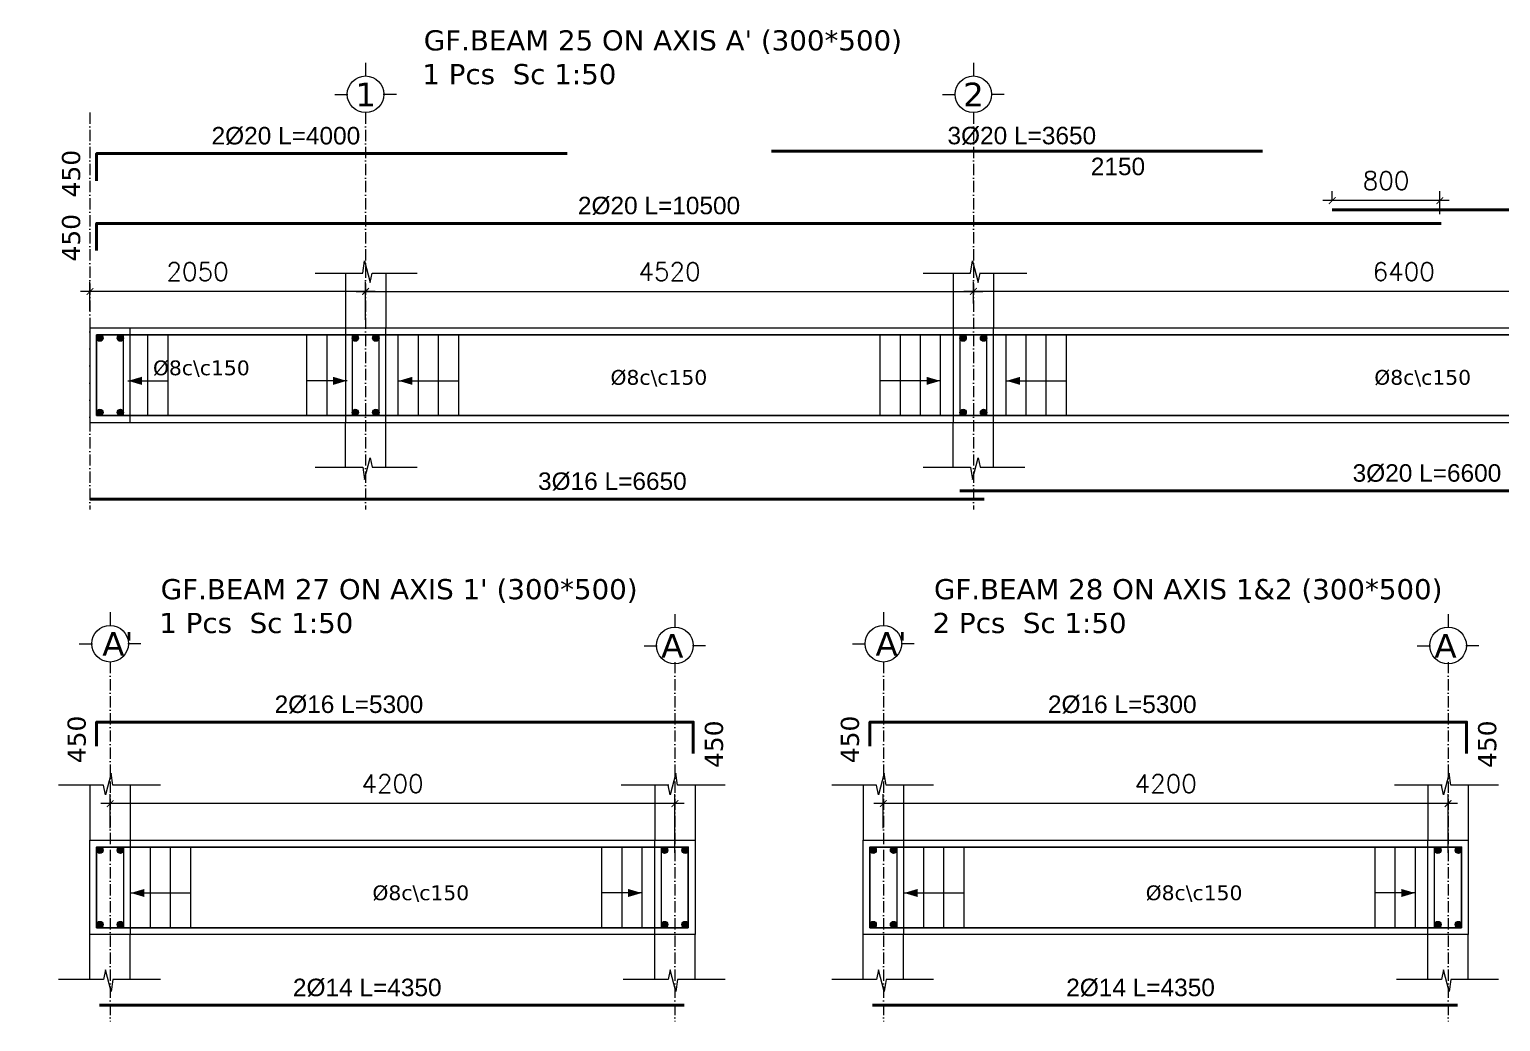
# Model space of a CAD drawing. Header units: inches. Extents: x -26151 to 62940, y -10194 to 246332.
# Drawn here: x 837 to 1931, y 102072 to 102810 of the extents above; entities that cross this region are included whole.
import ezdxf

# ---------------------------------------------------------------- set-up
doc = ezdxf.new("R2010")
doc.units = ezdxf.units.IN
doc.header["$LTSCALE"] = 0.7
doc.header["$MEASUREMENT"] = 0
doc.linetypes.add('ACAD_ISO10W100', pattern=[18, 12, -3, 0, -3])
doc.layers.get('0').update_dxf_attribs({"lineweight": 13})
doc.layers.get('Defpoints').update_dxf_attribs({"lineweight": 5})
for name, color, linetype, lineweight in [('axis', 254, 'ACAD_ISO10W100', 9), ('BEAM FRAME', 5, 'Continuous', 18), ('COLUMN', 4, 'Continuous', 20), ('elevline', 30, 'Continuous', 20), ('FRAME 070', 5, 'Continuous', 60), ('hatch', 9, 'Continuous', 9), ('renforcment', 141, 'Continuous', 40), ('tex', 3, 'Continuous', 25), ('TEXT', 3, 'Continuous', 25), ('top rein. extension', 50, 'Continuous', 20), ('top renforcment', 7, 'Continuous', 40)]:
    doc.layers.add(name, color=color, linetype=linetype, lineweight=lineweight)
doc.styles.add('100', font='romans.shx', dxfattribs={"height": 13.5})
doc.styles.add('romanc', font='verdana.ttf', dxfattribs={"height": 250})
doc.styles.get("Standard").update_dxf_attribs({"font": 'arial.ttf', "height": 13})
doc.dimstyles.new('100', dxfattribs={"dimtxt": 13.5, "dimasz": 5, "dimexe": 7, "dimexo": 7, "dimgap": 8, "dimtad": 1, "dimdec": 0, "dimlfac": 10, "dimzin": 4, "dimdsep": 46, "dimtxsty": '100', "dimblk": 'ARCHTICK', "dimcen": 0.09, "dimdle": 7, "dimclrd": 1, "dimclre": 8, "dimclrt": 2, "dimadec": 0, "dimazin": 1, "dimtfac": 1, "dimtdec": 0, "dimtix": 1, "dimtofl": 0, "dimtmove": 0, "dimatfit": 3, "dimldrblk": 'ARCHTICK', "dimfxl": 0, "dimtolj": 1, "dimtzin": 0, "dimlwd": -1, "dimlwe": -1, "dimarcsym": 0})
doc.dimstyles.get("Standard").update_dxf_attribs({"dimtxt": 13, "dimasz": 5, "dimexe": 0.18, "dimexo": 0.0625, "dimgap": 6, "dimtad": 1, "dimdec": 0, "dimlfac": 10, "dimzin": 0, "dimdsep": 46, "dimtxsty": 'Standard', "dimblk": 'ARCHTICK', "dimcen": 0.09, "dimse1": 1, "dimse2": 1, "dimclrd": 1, "dimclre": 7, "dimclrt": 3, "dimadec": 0, "dimazin": 0, "dimtfac": 1, "dimtdec": 0, "dimtix": 1, "dimtofl": 0, "dimtmove": 0, "dimatfit": 3, "dimldrblk": 'ARCHTICK', "dimfxl": 0, "dimtolj": 1, "dimtzin": 0, "dimarcsym": 0})

# ---------------------------------------------------------------- blocks, each defined once
blk = doc.blocks.new('*D2138')
at = {"layer": 'Defpoints', "color": 0, "transparency": 16777216}
for p in [(836.8, 102665.6, -218.4), (836.8, 102665.6), (1886.7, 102665.6, -167.8)]:
    blk.add_point(p, dxfattribs=at)
at = {"layer": 'TEXT', "color": 3, "transparency": 16777216, "insert": (1305, 102678.7), "char_height": 13, "attachment_point": 5}
blk.add_mtext('\\A1;2%%C20 L=10500', dxfattribs=at)
blk = doc.blocks.new('_ArchTick')
at = {"color": 0, "linetype": 'ByBlock', "lineweight": 0, "const_width": 0.15}
blk.add_lwpolyline([(-0.5, -0.5), (0.5, 0.5)], dxfattribs=at)
blk = doc.blocks.new('*D2140')
at = {"layer": 'Defpoints', "color": 0, "transparency": 16777216}
for p in [(1805.7, 102675.6, -157.8), (1805.7, 102675.6), (2691.8, 102675.6, -218.5)]:
    blk.add_point(p, dxfattribs=at)
at = {"layer": 'TEXT', "color": 3, "transparency": 16777216, "insert": (2401.4, 102688.7), "char_height": 13, "attachment_point": 5}
blk.add_mtext('\\A1;2%%C20 L=8860', dxfattribs=at)
blk = doc.blocks.new('*D2184')
at = {"color": 1, "transparency": 16777216}
blk.add_line((1892.7, 102682.6), (1798.7, 102682.6), dxfattribs=at)
at = {"color": 8, "transparency": 16777216}
for p, q in [((1805.7, 102682.6), (1805.7, 102689.6)), ((1885.7, 102672.6), (1885.7, 102689.6))]:
    blk.add_line(p, q, dxfattribs=at)
at = {"layer": 'Defpoints', "color": 0, "transparency": 16777216}
for p in [(1805.7, 102682.6), (1805.7, 102675.6), (1885.7, 102665.6)]:
    blk.add_point(p, dxfattribs=at)
at = {"color": 1, "transparency": 16777216, "xscale": 5, "yscale": 5, "zscale": 5, "rotation": 180}
blk.add_blockref('_ArchTick', (1805.7, 102682.6), dxfattribs=at)
at = {"color": 1, "transparency": 16777216, "xscale": 5, "yscale": 5, "zscale": 5}
blk.add_blockref('_ArchTick', (1885.7, 102682.6), dxfattribs=at)
at = {"color": 2, "transparency": 16777216, "insert": (1845.7, 102697.4), "char_height": 13.5, "attachment_point": 5, "style": '100'}
blk.add_mtext('\\A1;800', dxfattribs=at)
blk = doc.blocks.new('*D2141')
at = {"color": 8, "transparency": 16777216}
for p, q in [((1538.8, 102606.2), (1538.8, 102622.1)), ((2178.8, 102608.5), (2178.8, 102622.1))]:
    blk.add_line(p, q, dxfattribs=at)
at = {"color": 1, "transparency": 16777216}
blk.add_line((2185.8, 102615.1), (1531.8, 102615.1), dxfattribs=at)
at = {"layer": 'Defpoints', "color": 0, "transparency": 16777216}
for p in [(1538.8, 102615.1), (1538.8, 102599.2), (2178.8, 102601.5)]:
    blk.add_point(p, dxfattribs=at)
at = {"color": 1, "transparency": 16777216, "xscale": 5, "yscale": 5, "zscale": 5, "rotation": 180}
blk.add_blockref('_ArchTick', (1538.8, 102615.1), dxfattribs=at)
at = {"color": 1, "transparency": 16777216, "xscale": 5, "yscale": 5, "zscale": 5}
blk.add_blockref('_ArchTick', (2178.8, 102615.1), dxfattribs=at)
at = {"color": 2, "transparency": 16777216, "insert": (1858.8, 102629.8), "char_height": 13.5, "attachment_point": 5, "style": '100'}
blk.add_mtext('\\A1;6400', dxfattribs=at)
blk = doc.blocks.new('*D2142')
at = {"color": 8, "transparency": 16777216}
for p, q in [((1086.8, 102593.9), (1086.8, 102622.1)), ((1538.8, 102606.2), (1538.8, 102622.1))]:
    blk.add_line(p, q, dxfattribs=at)
at = {"color": 1, "transparency": 16777216}
blk.add_line((1079.8, 102615.1), (1545.8, 102615.1), dxfattribs=at)
at = {"layer": 'Defpoints', "color": 0, "transparency": 16777216}
for p in [(1538.8, 102615.1), (1538.8, 102599.2), (1086.8, 102586.9)]:
    blk.add_point(p, dxfattribs=at)
at = {"color": 1, "transparency": 16777216, "xscale": 5, "yscale": 5, "zscale": 5, "rotation": 180}
blk.add_blockref('_ArchTick', (1086.8, 102615.1), dxfattribs=at)
at = {"color": 1, "transparency": 16777216, "xscale": 5, "yscale": 5, "zscale": 5}
blk.add_blockref('_ArchTick', (1538.8, 102615.1), dxfattribs=at)
at = {"color": 2, "transparency": 16777216, "insert": (1312.8, 102629.8), "char_height": 13.5, "attachment_point": 5, "style": '100'}
blk.add_mtext('\\A1;4520', dxfattribs=at)
blk = doc.blocks.new('*D2143')
at = {"layer": 'Defpoints', "color": 0, "transparency": 16777216}
for p in [(836.8, 102717.6, -218.4), (836.8, 102717.6), (1236.8, 102717.6, -209.5)]:
    blk.add_point(p, dxfattribs=at)
at = {"layer": 'TEXT', "color": 3, "transparency": 16777216, "insert": (1027.5, 102730.6), "char_height": 13, "attachment_point": 5}
blk.add_mtext('\\A1;2%%C20 L=4000', dxfattribs=at)
blk = doc.blocks.new('*D2144')
at = {"layer": 'Defpoints', "color": 0, "transparency": 16777216}
for p in [(881.8, 102460.8, -13652.7), (1546.8, 102460.8, -37100.9), (1546.8, 102460.8)]:
    blk.add_point(p, dxfattribs=at)
at = {"layer": 'TEXT', "color": 3, "transparency": 16777216, "insert": (1270.3, 102473.8), "char_height": 13, "attachment_point": 5}
blk.add_mtext('\\A1;3%%C16 L=6650', dxfattribs=at)
blk = doc.blocks.new('*D2145')
at = {"layer": 'Defpoints', "color": 0, "transparency": 16777216}
for p in [(1528.8, 102466.9, -13652.7), (2188.8, 102466.9, -37100.9), (2188.8, 102466.9)]:
    blk.add_point(p, dxfattribs=at)
at = {"layer": 'TEXT', "color": 3, "transparency": 16777216, "insert": (1876.1, 102479.9), "char_height": 13, "attachment_point": 5}
blk.add_mtext('\\A1;3%%C20 L=6600', dxfattribs=at)
blk = doc.blocks.new('*D2146')
at = {"color": 8, "transparency": 16777216}
for p, q in [((881.8, 102600.7), (881.8, 102622.1)), ((1086.8, 102593.9), (1086.8, 102622.1))]:
    blk.add_line(p, q, dxfattribs=at)
at = {"color": 1, "transparency": 16777216}
blk.add_line((1093.8, 102615.1), (874.8, 102615.1), dxfattribs=at)
at = {"layer": 'Defpoints', "color": 0, "transparency": 16777216}
for p in [(881.8, 102615.1), (881.8, 102593.7), (1086.8, 102586.9)]:
    blk.add_point(p, dxfattribs=at)
at = {"color": 1, "transparency": 16777216, "xscale": 5, "yscale": 5, "zscale": 5, "rotation": 180}
blk.add_blockref('_ArchTick', (881.8, 102615.1), dxfattribs=at)
at = {"color": 1, "transparency": 16777216, "xscale": 5, "yscale": 5, "zscale": 5}
blk.add_blockref('_ArchTick', (1086.8, 102615.1), dxfattribs=at)
at = {"color": 2, "transparency": 16777216, "insert": (961.8, 102629.8), "char_height": 13.5, "attachment_point": 5, "style": '100'}
blk.add_mtext('\\A1;2050', dxfattribs=at)
blk = doc.blocks.new('*D2149')
at = {"layer": 'Defpoints', "color": 0, "transparency": 16777216}
for p in [(1388.8, 102719.2, -203.1), (1388.8, 102717.7), (1753.8, 102719.2, -189.9)]:
    blk.add_point(p, dxfattribs=at)
at = {"layer": 'TEXT', "color": 3, "transparency": 16777216, "insert": (1574.8, 102730.7), "char_height": 13, "attachment_point": 5}
blk.add_mtext('\\A1;3%%C20 L=3650', dxfattribs=at)
blk = doc.blocks.new('*D2150')
at = {"layer": 'Defpoints', "color": 0, "transparency": 16777216}
for p in [(1538.8, 102717.7), (1753.8, 102717.7), (1753.8, 102695.3)]:
    blk.add_point(p, dxfattribs=at)
at = {"layer": 'TEXT', "color": 3, "transparency": 16777216, "insert": (1646.3, 102707.9), "char_height": 13, "attachment_point": 5}
blk.add_mtext('\\A1;2150', dxfattribs=at)
blk = doc.blocks.new('*D2156')
at = {"color": 1, "transparency": 16777216}
blk.add_line((1323.8, 102234.4), (889.8, 102234.4), dxfattribs=at)
at = {"color": 8, "transparency": 16777216}
for p, q in [((896.8, 102216.2), (896.8, 102241.4)), ((1316.8, 102197.9), (1316.8, 102241.4))]:
    blk.add_line(p, q, dxfattribs=at)
at = {"layer": 'Defpoints', "color": 0, "transparency": 16777216}
for p in [(896.8, 102234.4), (896.8, 102209.2), (1316.8, 102190.9)]:
    blk.add_point(p, dxfattribs=at)
at = {"color": 1, "transparency": 16777216, "xscale": 5, "yscale": 5, "zscale": 5, "rotation": 180}
blk.add_blockref('_ArchTick', (896.8, 102234.4), dxfattribs=at)
at = {"color": 1, "transparency": 16777216, "xscale": 5, "yscale": 5, "zscale": 5}
blk.add_blockref('_ArchTick', (1316.8, 102234.4), dxfattribs=at)
at = {"color": 2, "transparency": 16777216, "insert": (1106.8, 102249.2), "char_height": 13.5, "attachment_point": 5, "style": '100'}
blk.add_mtext('\\A1;4200', dxfattribs=at)
blk = doc.blocks.new('*D2157')
at = {"layer": 'Defpoints', "color": 0, "transparency": 16777216}
for p in [(888.8, 102084.5, -37318.8), (888.8, 102084.5), (1323.8, 102084.5, -13870.6)]:
    blk.add_point(p, dxfattribs=at)
at = {"layer": 'TEXT', "color": 3, "transparency": 16777216, "insert": (1088, 102097.5), "char_height": 13, "attachment_point": 5}
blk.add_mtext('\\A1;2%%C14 L=4350', dxfattribs=at)
blk = doc.blocks.new('*D2158')
at = {"layer": 'Defpoints', "color": 0, "transparency": 16777216}
for p in [(843.4, 102295, -440.4), (1373.4, 102295, 46.4), (1373.4, 102295)]:
    blk.add_point(p, dxfattribs=at)
at = {"layer": 'TEXT', "color": 3, "transparency": 16777216, "insert": (1074.4, 102308), "char_height": 13, "attachment_point": 5}
blk.add_mtext('\\A1;2%%C16 L=5300', dxfattribs=at)
blk = doc.blocks.new('*D2159')
at = {"color": 1, "transparency": 16777216}
blk.add_line((1898.8, 102234.4), (1464.8, 102234.4), dxfattribs=at)
at = {"color": 8, "transparency": 16777216}
for p, q in [((1471.8, 102216.2), (1471.8, 102241.4)), ((1891.8, 102197.9), (1891.8, 102241.4))]:
    blk.add_line(p, q, dxfattribs=at)
at = {"layer": 'Defpoints', "color": 0, "transparency": 16777216}
for p in [(1471.8, 102234.4), (1471.8, 102209.2), (1891.8, 102190.9)]:
    blk.add_point(p, dxfattribs=at)
at = {"color": 1, "transparency": 16777216, "xscale": 5, "yscale": 5, "zscale": 5, "rotation": 180}
blk.add_blockref('_ArchTick', (1471.8, 102234.4), dxfattribs=at)
at = {"color": 1, "transparency": 16777216, "xscale": 5, "yscale": 5, "zscale": 5}
blk.add_blockref('_ArchTick', (1891.8, 102234.4), dxfattribs=at)
at = {"color": 2, "transparency": 16777216, "insert": (1681.8, 102249.2), "char_height": 13.5, "attachment_point": 5, "style": '100'}
blk.add_mtext('\\A1;4200', dxfattribs=at)
blk = doc.blocks.new('*D2160')
at = {"layer": 'Defpoints', "color": 0, "transparency": 16777216}
for p in [(1463.8, 102084.5, -37318.8), (1463.8, 102084.5), (1898.8, 102084.5, -13870.6)]:
    blk.add_point(p, dxfattribs=at)
at = {"layer": 'TEXT', "color": 3, "transparency": 16777216, "insert": (1663.1, 102097.5), "char_height": 13, "attachment_point": 5}
blk.add_mtext('\\A1;2%%C14 L=4350', dxfattribs=at)
blk = doc.blocks.new('*D2161')
at = {"layer": 'Defpoints', "color": 0, "transparency": 16777216}
for p in [(1418.4, 102295, -440.4), (1948.4, 102295, 46.4), (1948.4, 102295)]:
    blk.add_point(p, dxfattribs=at)
at = {"layer": 'TEXT', "color": 3, "transparency": 16777216, "insert": (1649.5, 102308), "char_height": 13, "attachment_point": 5}
blk.add_mtext('\\A1;2%%C16 L=5300', dxfattribs=at)

msp = doc.modelspace()

# ---------------------------------------------------------------- hatches: boundary and pattern name
at = {"layer": 'elevline'}
for points in [[(891.52, 102580.4, 1), (886.76, 102580.4, 1)], [(902, 102580.4, -1), (906.76, 102580.4, -1)], [(1081.52, 102580.4, 1), (1076.76, 102580.4, 1)], [(1092, 102580.4, -1), (1096.76, 102580.4, -1)], [(1533.52, 102580.4, 1), (1528.76, 102580.4, 1)], [(1544, 102580.4, -1), (1548.76, 102580.4, -1)], [(891.52, 102525.15, -1), (886.76, 102525.15, -1)], [(902, 102525.15, 1), (906.76, 102525.15, 1)], [(1081.52, 102525.15, -1), (1076.76, 102525.15, -1)], [(1092, 102525.15, 1), (1096.76, 102525.15, 1)], [(1533.52, 102525.15, -1), (1528.76, 102525.15, -1)], [(1544, 102525.15, 1), (1548.76, 102525.15, 1)], [(891.52, 102199.74, 1), (886.76, 102199.74, 1)], [(902, 102199.74, -1), (906.76, 102199.74, -1)], [(1311.52, 102199.74, 1), (1306.76, 102199.74, 1)], [(1322, 102199.74, -1), (1326.76, 102199.74, -1)], [(1466.6, 102199.74, 1), (1461.84, 102199.74, 1)], [(1477.08, 102199.74, -1), (1481.84, 102199.74, -1)], [(1886.6, 102199.74, 1), (1881.84, 102199.74, 1)], [(1897.08, 102199.74, -1), (1901.84, 102199.74, -1)], [(891.52, 102144.49, -1), (886.76, 102144.49, -1)], [(902, 102144.49, 1), (906.76, 102144.49, 1)], [(1311.52, 102144.49, -1), (1306.76, 102144.49, -1)], [(1322, 102144.49, 1), (1326.76, 102144.49, 1)], [(1466.6, 102144.49, -1), (1461.84, 102144.49, -1)], [(1477.08, 102144.49, 1), (1481.84, 102144.49, 1)], [(1886.6, 102144.49, -1), (1881.84, 102144.49, -1)], [(1897.08, 102144.49, 1), (1901.84, 102144.49, 1)]]:
    msp.add_hatch(color=256, dxfattribs=at).paths.add_polyline_path(points)

# ---------------------------------------------------------------- linework, layer by layer
at = {"layer": 'axis'}
for p, q in [((881.76, 102747.97, 156.28), (881.76, 102453.04, 156.28)), ((1086.76, 102747.97, 156.28), (1086.76, 102453.04, 156.28)), ((1538.76, 102747.97, 156.28), (1538.76, 102453.04, 156.28)), ((1538.76, 102747.97, 156.28), (1538.76, 102453.04, 156.28)), ((896.76, 102339.63, -158.69), (896.76, 102072.38, -158.69)), ((1316.76, 102339.63, -158.69), (1316.76, 102072.38, -158.69)), ((1471.84, 102339.63, -158.69), (1471.84, 102072.38, -158.69)), ((1891.84, 102339.63, -158.69), (1891.84, 102072.38, -158.69))]:
    msp.add_line(p, q, dxfattribs=at)
at = {"layer": 'BEAM FRAME'}
for points, elevation in [([(881.76, 102517.77), (2645.76, 102517.77), (2645.76, 102587.77), (881.76, 102587.77)], 374.18), ([(1331.76, 102137.11), (881.76, 102137.11), (881.76, 102207.11), (1331.76, 102207.11)], 59.22), ([(1906.84, 102137.11), (1456.84, 102137.11), (1456.84, 102207.11), (1906.84, 102207.11)], 59.22)]:
    msp.add_lwpolyline(points, close=True, dxfattribs=dict(at, elevation=elevation))
at = {"layer": 'COLUMN', "lineweight": 20}
for p, q in [((1071.76, 102628.7, 374.18), (1071.76, 102587.77, 374.18)), ((1101.76, 102628.7, 374.18), (1101.76, 102587.77, 374.18)), ((1523.76, 102628.7, 374.18), (1523.76, 102587.77, 374.18)), ((1553.76, 102628.7, 374.18), (1553.76, 102587.77, 374.18)), ((1071.76, 102484.35, 374.18), (1071.76, 102517.77, 374.18)), ((1101.76, 102484.35, 374.18), (1101.76, 102517.77, 374.18)), ((1523.76, 102484.35, 374.18), (1523.76, 102517.77, 374.18)), ((1553.76, 102484.35, 374.18), (1553.76, 102517.77, 374.18)), ((881.76, 102248.04, 59.22), (881.76, 102207.11, 59.22)), ((911.76, 102248.04, 59.22), (911.76, 102207.11, 59.22)), ((1301.76, 102248.04, 59.22), (1301.76, 102207.11, 59.22)), ((1331.76, 102248.04, 59.22), (1331.76, 102207.11, 59.22)), ((1456.84, 102248.04, 59.22), (1456.84, 102207.11, 59.22)), ((1486.84, 102248.04, 59.22), (1486.84, 102207.11, 59.22)), ((1876.84, 102248.04, 59.22), (1876.84, 102207.11, 59.22)), ((1906.84, 102248.04, 59.22), (1906.84, 102207.11, 59.22)), ((881.76, 102103.69, 59.22), (881.76, 102137.11, 59.22)), ((911.76, 102103.69, 59.22), (911.76, 102137.11, 59.22)), ((1301.76, 102103.69, 59.22), (1301.76, 102137.11, 59.22)), ((1331.76, 102103.69, 59.22), (1331.76, 102137.11, 59.22)), ((1456.84, 102103.69, 59.22), (1456.84, 102137.11, 59.22)), ((1486.84, 102103.69, 59.22), (1486.84, 102137.11, 59.22)), ((1876.84, 102103.69, 59.22), (1876.84, 102137.11, 59.22)), ((1906.84, 102103.69, 59.22), (1906.84, 102137.11, 59.22))]:
    msp.add_line(p, q, dxfattribs=at)
at = {"layer": 'elevline'}
for p, q in [((924.85, 102522.77, 156.28), (924.85, 102582.77, 156.28)), ((939.85, 102522.77, 156.28), (939.85, 102582.77, 156.28)), ((1043.1, 102522.77, 156.28), (1043.1, 102582.77, 156.28)), ((1058.1, 102522.77, 156.28), (1058.1, 102582.77, 156.28)), ((1111.07, 102522.77, 156.28), (1111.07, 102582.77, 156.28)), ((1126.03, 102522.77, 156.28), (1126.03, 102582.77, 156.28)), ((1141.03, 102522.77, 156.28), (1141.03, 102582.77, 156.28)), ((1156.03, 102522.77, 156.28), (1156.03, 102582.77, 156.28)), ((1469.49, 102522.77, 156.28), (1469.49, 102582.77, 156.28)), ((1484.49, 102522.77, 156.28), (1484.49, 102582.77, 156.28)), ((1499.49, 102522.77, 156.28), (1499.49, 102582.77, 156.28)), ((1514.45, 102522.77, 156.28), (1514.45, 102582.77, 156.28)), ((1563.07, 102522.77, 156.28), (1563.07, 102582.77, 156.28)), ((1578.03, 102522.77, 156.28), (1578.03, 102582.77, 156.28)), ((1593.03, 102522.77, 156.28), (1593.03, 102582.77, 156.28)), ((1608.03, 102522.77, 156.28), (1608.03, 102582.77, 156.28)), ((926.76, 102142.11, -158.69), (926.76, 102202.11, -158.69)), ((941.76, 102142.11, -158.69), (941.76, 102202.11, -158.69)), ((956.76, 102142.11, -158.69), (956.76, 102202.11, -158.69)), ((1262.49, 102142.11, -158.69), (1262.49, 102202.11, -158.69)), ((1277.49, 102142.11, -158.69), (1277.49, 102202.11, -158.69)), ((1292.45, 102142.11, -158.69), (1292.45, 102202.11, -158.69)), ((1501.84, 102142.11, -158.69), (1501.84, 102202.11, -158.69)), ((1516.84, 102142.11, -158.69), (1516.84, 102202.11, -158.69)), ((1531.84, 102142.11, -158.69), (1531.84, 102202.11, -158.69)), ((1837.57, 102142.11, -158.69), (1837.57, 102202.11, -158.69)), ((1852.57, 102142.11, -158.69), (1852.57, 102202.11, -158.69)), ((1867.53, 102142.11, -158.69), (1867.53, 102202.11, -158.69))]:
    msp.add_line(p, q, dxfattribs=at)
for centre in [(889.14, 102580.4, 156.28), (904.38, 102580.4, 156.28), (1079.14, 102580.4, 156.28), (1094.38, 102580.4, 156.28), (1531.14, 102580.4, 156.28), (1546.38, 102580.4, 156.28), (889.14, 102525.15, 156.28), (904.38, 102525.15, 156.28), (1079.14, 102525.15, 156.28), (1094.38, 102525.15, 156.28), (1531.14, 102525.15, 156.28), (1546.38, 102525.15, 156.28), (889.14, 102199.74, -158.69), (904.38, 102199.74, -158.69), (1309.14, 102199.74, -158.69), (1324.38, 102199.74, -158.69), (1464.22, 102199.74, -158.69), (1479.46, 102199.74, -158.69), (1884.22, 102199.74, -158.69), (1899.46, 102199.74, -158.69), (889.14, 102144.49, -158.69), (904.38, 102144.49, -158.69), (1309.14, 102144.49, -158.69), (1324.38, 102144.49, -158.69), (1464.22, 102144.49, -158.69), (1479.46, 102144.49, -158.69), (1884.22, 102144.49, -158.69), (1899.46, 102144.49, -158.69)]:
    msp.add_circle(centre, 2.38, dxfattribs=at)
at = {"layer": 'FRAME 070', "lineweight": 20}
for p, q in [((1084.73, 102628.7, 374.18), (1086.08, 102637.7, 374.18)), ((1086.08, 102637.7, 374.18), (1090.26, 102621.63, 374.18)), ((1536.73, 102628.7, 374.18), (1538.08, 102637.7, 374.18)), ((1538.08, 102637.7, 374.18), (1542.26, 102621.63, 374.18)), ((1049.37, 102628.7, 374.18), (1084.73, 102628.7, 374.18)), ((1090.26, 102621.63, 374.18), (1091.77, 102628.7, 374.18)), ((1091.77, 102628.7, 374.18), (1125.16, 102628.7, 374.18)), ((1501.37, 102628.7, 374.18), (1536.73, 102628.7, 374.18)), ((1542.26, 102621.63, 374.18), (1543.77, 102628.7, 374.18)), ((1543.29, 102628.7, 374.18), (1578.65, 102628.7, 374.18)), ((1049.37, 102484.35, 374.18), (1084.73, 102484.35, 374.18)), ((1084.73, 102484.35, 374.18), (1086.08, 102475.35, 374.18)), ((1086.08, 102475.35, 374.18), (1090.26, 102491.42, 374.18)), ((1090.26, 102491.42, 374.18), (1091.77, 102484.35, 374.18)), ((1091.77, 102484.35, 374.18), (1125.16, 102484.35, 374.18)), ((1501.37, 102484.35, 374.18), (1536.73, 102484.35, 374.18)), ((1536.73, 102484.35, 374.18), (1538.08, 102475.35, 374.18)), ((1538.08, 102475.35, 374.18), (1542.26, 102491.42, 374.18)), ((1542.26, 102491.42, 374.18), (1543.77, 102484.35, 374.18)), ((1543.77, 102484.35, 374.18), (1577.16, 102484.35, 374.18)), ((897.44, 102257.04, 59.22), (893.26, 102240.97, 59.22)), ((898.79, 102248.04, 59.22), (897.44, 102257.04, 59.22)), ((1317.44, 102257.04, 59.22), (1313.26, 102240.97, 59.22)), ((1318.79, 102248.04, 59.22), (1317.44, 102257.04, 59.22)), ((1472.52, 102257.04, 59.22), (1468.34, 102240.97, 59.22)), ((1473.88, 102248.04, 59.22), (1472.52, 102257.04, 59.22)), ((1892.52, 102257.04, 59.22), (1888.34, 102240.97, 59.22)), ((1893.88, 102248.04, 59.22), (1892.52, 102257.04, 59.22)), ((891.75, 102248.04, 59.22), (858.36, 102248.04, 59.22)), ((893.26, 102240.97, 59.22), (891.75, 102248.04, 59.22)), ((934.15, 102248.04, 59.22), (898.79, 102248.04, 59.22)), ((1312.23, 102248.04, 59.22), (1276.88, 102248.04, 59.22)), ((1313.26, 102240.97, 59.22), (1311.75, 102248.04, 59.22)), ((1354.15, 102248.04, 59.22), (1318.79, 102248.04, 59.22)), ((1466.84, 102248.04, 59.22), (1433.45, 102248.04, 59.22)), ((1468.34, 102240.97, 59.22), (1466.84, 102248.04, 59.22)), ((1509.23, 102248.04, 59.22), (1473.88, 102248.04, 59.22)), ((1887.31, 102248.04, 59.22), (1851.96, 102248.04, 59.22)), ((1888.34, 102240.97, 59.22), (1886.84, 102248.04, 59.22)), ((1929.23, 102248.04, 59.22), (1893.88, 102248.04, 59.22)), ((891.75, 102103.69, 59.22), (858.36, 102103.69, 59.22)), ((893.26, 102110.76, 59.22), (891.75, 102103.69, 59.22)), ((897.44, 102094.69, 59.22), (893.26, 102110.76, 59.22)), ((898.79, 102103.69, 59.22), (897.44, 102094.69, 59.22)), ((934.15, 102103.69, 59.22), (898.79, 102103.69, 59.22)), ((1311.75, 102103.69, 59.22), (1278.36, 102103.69, 59.22)), ((1313.26, 102110.76, 59.22), (1311.75, 102103.69, 59.22)), ((1317.44, 102094.69, 59.22), (1313.26, 102110.76, 59.22)), ((1318.79, 102103.69, 59.22), (1317.44, 102094.69, 59.22)), ((1354.15, 102103.69, 59.22), (1318.79, 102103.69, 59.22)), ((1466.84, 102103.69, 59.22), (1433.45, 102103.69, 59.22)), ((1468.34, 102110.76, 59.22), (1466.84, 102103.69, 59.22)), ((1472.52, 102094.69, 59.22), (1468.34, 102110.76, 59.22)), ((1473.88, 102103.69, 59.22), (1472.52, 102094.69, 59.22)), ((1509.23, 102103.69, 59.22), (1473.88, 102103.69, 59.22)), ((1886.84, 102103.69, 59.22), (1853.45, 102103.69, 59.22)), ((1888.34, 102110.76, 59.22), (1886.84, 102103.69, 59.22)), ((1892.52, 102094.69, 59.22), (1888.34, 102110.76, 59.22)), ((1893.88, 102103.69, 59.22), (1892.52, 102094.69, 59.22)), ((1929.23, 102103.69, 59.22), (1893.88, 102103.69, 59.22))]:
    msp.add_line(p, q, dxfattribs=at)
at = {"layer": 'FRAME 070', "lineweight": 15}
for points, elevation in [([(881.76, 102517.77), (911.76, 102517.77), (911.76, 102587.77), (881.76, 102587.77)], 156.28), ([(1071.76, 102517.77), (1101.76, 102517.77), (1101.76, 102587.77), (1071.76, 102587.77)], 156.28), ([(1523.76, 102517.77), (1553.76, 102517.77), (1553.76, 102587.77), (1523.76, 102587.77)], 156.28), ([(911.76, 102137.11), (881.76, 102137.11), (881.76, 102207.11), (911.76, 102207.11)], -158.69), ([(1331.76, 102137.11), (1301.76, 102137.11), (1301.76, 102207.11), (1331.76, 102207.11)], -158.69), ([(1486.84, 102137.11), (1456.84, 102137.11), (1456.84, 102207.11), (1486.84, 102207.11)], -158.69), ([(1906.84, 102137.11), (1876.84, 102137.11), (1876.84, 102207.11), (1906.84, 102207.11)], -158.69)]:
    msp.add_lwpolyline(points, close=True, dxfattribs=dict(at, elevation=elevation))
at = {"layer": 'hatch'}
for p, q in [((1086.76, 102784.94, 156.28), (1086.76, 102775.21, 156.28)), ((1538.76, 102784.94, 156.28), (1538.76, 102775.21, 156.28)), ((1063.84, 102761.46, 156.28), (1073.57, 102761.46, 156.28)), ((1109.68, 102761.46, 156.28), (1099.95, 102761.46, 156.28)), ((1515.84, 102761.46, 156.28), (1525.57, 102761.46, 156.28)), ((1561.68, 102761.46, 156.28), (1551.95, 102761.46, 156.28)), ((896.76, 102376.61, -158.69), (896.76, 102366.87, -158.69)), ((1316.76, 102375.25, -158.69), (1316.76, 102365.51, -158.69)), ((1471.84, 102376.61, -158.69), (1471.84, 102366.87, -158.69)), ((1891.84, 102375.25, -158.69), (1891.84, 102365.51, -158.69)), ((873.84, 102353.13, -158.69), (883.57, 102353.13, -158.69)), ((919.68, 102353.13, -158.69), (909.95, 102353.13, -158.69)), ((1448.92, 102353.13, -158.69), (1458.65, 102353.13, -158.69)), ((1494.76, 102353.13, -158.69), (1485.03, 102353.13, -158.69)), ((1293.84, 102351.77, -158.69), (1303.57, 102351.77, -158.69)), ((1339.68, 102351.77, -158.69), (1329.95, 102351.77, -158.69)), ((1868.92, 102351.77, -158.69), (1878.65, 102351.77, -158.69)), ((1914.76, 102351.77, -158.69), (1905.03, 102351.77, -158.69))]:
    msp.add_line(p, q, dxfattribs=at)
for centre in [(1086.76, 102761.59, 156.28), (1538.76, 102761.59, 156.28), (896.76, 102353.25, -158.69), (1316.76, 102351.89, -158.69), (1471.84, 102353.25, -158.69), (1891.84, 102351.89, -158.69)]:
    msp.add_circle(centre, 13.62, dxfattribs=at)
at = {"layer": 'renforcment', "lineweight": -2}
for points, elevation in [([(886.76, 102522.77), (2640.76, 102522.77), (2640.76, 102582.77), (886.76, 102582.77)], 374.18), ([(1326.76, 102142.11), (886.76, 102142.11), (886.76, 102202.11), (1326.76, 102202.11)], 59.22), ([(1901.84, 102142.11), (1461.84, 102142.11), (1461.84, 102202.11), (1901.84, 102202.11)], 59.22)]:
    msp.add_lwpolyline(points, close=True, dxfattribs=dict(at, elevation=elevation))
at = {"layer": 'top rein. extension'}
for p, q in [((909.89, 102548.61, 156.28), (939.85, 102548.61, 156.28)), ((1073.06, 102548.61, 156.28), (1043.1, 102548.61, 156.28)), ((1111.07, 102548.61, 156.28), (1156.03, 102548.61, 156.28)), ((1514.45, 102548.61, 156.28), (1469.49, 102548.61, 156.28)), ((1563.07, 102548.61, 156.28), (1608.03, 102548.61, 156.28)), ((911.8, 102167.95, -158.69), (956.76, 102167.95, -158.69)), ((1292.45, 102167.95, -158.69), (1262.49, 102167.95, -158.69)), ((1486.88, 102167.95, -158.69), (1531.84, 102167.95, -158.69)), ((1867.53, 102167.95, -158.69), (1837.57, 102167.95, -158.69))]:
    msp.add_line(p, q, dxfattribs=at)
for points in [[(920.36, 102551.61, 156.28), (910.24, 102548.61, 156.28), (920.36, 102545.61, 156.28)], [(1062.59, 102551.61, 156.28), (1072.71, 102548.61, 156.28), (1062.59, 102545.61, 156.28)], [(1121.55, 102551.61, 156.28), (1111.42, 102548.61, 156.28), (1121.55, 102545.61, 156.28)], [(1503.97, 102551.61, 156.28), (1514.1, 102548.61, 156.28), (1503.97, 102545.61, 156.28)], [(1573.55, 102551.61, 156.28), (1563.42, 102548.61, 156.28), (1573.55, 102545.61, 156.28)], [(922.27, 102170.95, -158.69), (912.15, 102167.95, -158.69), (922.27, 102164.95, -158.69)], [(1281.97, 102170.95, -158.69), (1292.1, 102167.95, -158.69), (1281.97, 102164.95, -158.69)], [(1497.36, 102170.95, -158.69), (1487.23, 102167.95, -158.69), (1497.36, 102164.95, -158.69)], [(1857.06, 102170.95, -158.69), (1867.18, 102167.95, -158.69), (1857.06, 102164.95, -158.69)]]:
    msp.add_solid(points, dxfattribs=at)
at = {"layer": 'top renforcment'}
for p, q in [((2188.76, 102466.9, 156.28), (1528.76, 102466.9, 156.28)), ((1546.76, 102460.76, 156.28), (881.76, 102460.76, 156.28)), ((888.76, 102084.46, -376.59), (1323.76, 102084.46, -376.59)), ((1463.84, 102084.46, -376.59), (1898.84, 102084.46, -376.59))]:
    msp.add_line(p, q, dxfattribs=at)
for points, elevation in [([(886.76, 102697.28), (886.76, 102717.56), (1236.76, 102717.56)], 156.28), ([(1388.76, 102719.22), (1753.76, 102719.22)], 156.28), ([(1805.73, 102675.65), (2640.76, 102675.65), (2640.76, 102657.76)], 156.28), ([(886.76, 102645.38), (886.76, 102665.65), (1886.73, 102665.65)], 156.28), ([(1330.46, 102271.71), (1330.46, 102294.99), (886.76, 102294.99), (886.76, 102277.1)], -158.69), ([(1905.54, 102271.71), (1905.54, 102294.99), (1461.84, 102294.99), (1461.84, 102277.1)], -158.69)]:
    msp.add_lwpolyline(points, dxfattribs=dict(at, elevation=elevation))
at = {"layer": 'top renforcment', "lineweight": 15}
for points, elevation in [([(886.76, 102522.77), (906.76, 102522.77), (906.76, 102582.77), (886.76, 102582.77)], 156.28), ([(1076.76, 102522.77), (1096.76, 102522.77), (1096.76, 102582.77), (1076.76, 102582.77)], 156.28), ([(1528.76, 102522.77), (1548.76, 102522.77), (1548.76, 102582.77), (1528.76, 102582.77)], 156.28), ([(906.76, 102142.11), (886.76, 102142.11), (886.76, 102202.11), (906.76, 102202.11)], -158.69), ([(1326.76, 102142.11), (1306.76, 102142.11), (1306.76, 102202.11), (1326.76, 102202.11)], -158.69), ([(1481.84, 102142.11), (1461.84, 102142.11), (1461.84, 102202.11), (1481.84, 102202.11)], -158.69), ([(1901.84, 102142.11), (1881.84, 102142.11), (1881.84, 102202.11), (1901.84, 102202.11)], -158.69)]:
    msp.add_lwpolyline(points, close=True, dxfattribs=dict(at, elevation=elevation))

# ---------------------------------------------------------------- texts
at = {"layer": 'tex', "style": 'romanc'}
for p in [(928.64, 102552.78, -33279.91), (1268.9, 102545.7, -33279.91), (1836.95, 102545.7, -33279.91), (1091.85, 102162.58, -33594.87), (1666.93, 102162.58, -33594.87)]:
    msp.add_text('%%C8c\\c150', height=11, dxfattribs=at).set_placement(p)
at = {"layer": 'TEXT', "style": 'romanc'}
for s, height, p in [("GF.BEAM 25 ON AXIS A' (300*500)", 15, (1130.01, 102794.2, 156.28)), ('1 Pcs  Sc 1:50 ', 15, (1128.99, 102769.1, 156.28)), ('1', 17.6, (1079.16, 102752.67, 156.28)), ('2', 17.6, (1531.16, 102752.67, 156.28)), ("GF.BEAM 27 ON AXIS 1' (300*500)", 15, (934.38, 102386.27, -158.69)), ('GF.BEAM 28 ON AXIS 1&2 (300*500)', 15, (1509.47, 102386.27, -158.69)), ('1 Pcs  Sc 1:50 ', 15, (933.37, 102361.17, -158.69)), ('2 Pcs  Sc 1:50 ', 15, (1508.45, 102361.17, -158.69)), ("A'", 17.6, (890.92, 102344.33, -158.69)), ('A', 17.6, (1306.59, 102342.97, -158.69)), ("A'", 17.6, (1466.01, 102344.33, -158.69)), ('A', 17.6, (1881.67, 102342.97, -158.69))]:
    msp.add_text(s, height=height, dxfattribs=at).set_placement(p)
for p in [(874.48, 102684.98, -72582.96), (874.48, 102637.29, -72582.96), (878.58, 102264.39, -73551.64), (1453.67, 102264.39, -73551.64), (1352.55, 102260.84, -73115.83), (1927.63, 102260.84, -73115.83)]:
    msp.add_text('450', height=13.5, rotation=90, dxfattribs=at).set_placement(p)

# ---------------------------------------------------------------- dimensions: what is measured, and where the dimension line sits
dim = msp.add_linear_dim(base=(1805.73, 102682.65, 156.28), p1=(1885.73, 102665.65, 156.28), p2=(1805.73, 102675.65, 156.28), dimstyle='100')
dim.commit()
dim.dimension.update_dxf_attribs({"geometry": '*D2184', "text_midpoint": (1845.73, 102697.4, 156.28)})
for base, p1, p2, picture, middle in [((881.76, 102615.07, 156.28), (1086.76, 102586.88, 156.28), (881.76, 102593.7, 156.28), '*D2146', (961.76, 102615.07, 156.28)), ((1538.76, 102615.07, 156.28), (2178.76, 102601.48, 156.28), (1538.76, 102599.16, 156.28), '*D2141', (1858.76, 102615.07, 156.28)), ((896.76, 102234.41, -158.69), (1316.76, 102190.85, -158.69), (896.76, 102209.21, -158.69), '*D2156', (1106.76, 102234.41, -158.69)), ((1471.84, 102234.41, -158.69), (1891.84, 102190.85, -158.69), (1471.84, 102209.21, -158.69), '*D2159', (1681.84, 102234.41, -158.69))]:
    dim = msp.add_linear_dim(base=base, p1=p1, p2=p2, angle=180, dimstyle='100')
    dim.commit()
    dim.dimension.update_dxf_attribs({"geometry": picture, "text_midpoint": middle, "dimtype": 160})
dim = msp.add_linear_dim(base=(1538.76, 102615.07, 156.28), p1=(1086.76, 102586.88, 156.28), p2=(1538.76, 102599.16, 156.28), dimstyle='100')
dim.commit()
dim.dimension.update_dxf_attribs({"geometry": '*D2142', "text_midpoint": (1312.76, 102615.07, 156.28), "dimtype": 160})
at = {"layer": 'TEXT'}
for base, p1, p2, angle, text, picture, middle in [((836.76, 102717.56, 156.28), (1236.76, 102717.56, -53.26), (836.76, 102717.56, -62.11), 180, '2%%C20 L=<>', '*D2143', (1027.47, 102717.56, 156.28)), ((1388.76, 102717.67, 156.28), (1753.76, 102719.22, -33.6), (1388.76, 102719.22, -46.87), 180, '3%%C20 L=<>', '*D2149', (1574.81, 102717.67, 156.28)), ((1805.73, 102675.65, 156.28), (2691.76, 102675.65, -62.26), (1805.73, 102675.65, -1.5), 180, '2%%C20 L=<>', '*D2140', (2401.36, 102675.65, 156.28)), ((836.76, 102665.65, 156.28), (1886.73, 102665.65, -11.48), (836.76, 102665.65, -62.11), 180, '2%%C20 L=<>', '*D2138', (1305.02, 102665.65, 156.28)), ((2188.76, 102466.9, 12523.24), (1528.76, 102466.9, -1129.44), (2188.76, 102466.9, -24577.64), 0, '3%%C20 L=<>', '*D2145', (1876.15, 102466.9, 12523.24)), ((1546.76, 102460.76, 12523.24), (881.76, 102460.76, -1129.44), (1546.76, 102460.76, -24577.64), 0, '3%%C16 L=<>', '*D2144', (1270.34, 102460.76, 12523.24)), ((1373.36, 102294.99, -158.69), (843.36, 102294.99, -599.05), (1373.36, 102294.99, -112.3), 0, '2%%C16 L=<>', '*D2158', (1074.37, 102294.99, -158.69)), ((1948.44, 102294.99, -158.69), (1418.44, 102294.99, -599.05), (1948.44, 102294.99, -112.3), 0, '2%%C16 L=<>', '*D2161', (1649.45, 102294.99, -158.69)), ((888.76, 102084.46, 12208.27), (1323.76, 102084.46, -1662.31), (888.76, 102084.46, -25110.52), 180, '2%%C14 L=<>', '*D2157', (1088.01, 102084.46, 12208.27)), ((1463.84, 102084.46, 12208.27), (1898.84, 102084.46, -1662.31), (1463.84, 102084.46, -25110.52), 180, '2%%C14 L=<>', '*D2160', (1663.09, 102084.46, 12208.27))]:
    dim = msp.add_linear_dim(base=base, p1=p1, p2=p2, angle=angle, text=text, dimstyle='Standard', override={"dimsd1": 1, "dimsd2": 1, "dimfxl": 0.1, "dimfxlon": 1}, dxfattribs=at)
    dim.commit()
    dim.dimension.update_dxf_attribs({"geometry": picture, "text_midpoint": middle, "dimtype": 161})
dim = msp.add_linear_dim(base=(1753.76, 102695.26, 156.28), p1=(1538.76, 102717.66, 156.28), p2=(1753.76, 102717.66, 156.28), dimstyle='Standard', override={"dimsd1": 1, "dimsd2": 1, "dimfxl": 0.1, "dimfxlon": 1}, dxfattribs=at)
dim.commit()
dim.dimension.update_dxf_attribs({"geometry": '*D2150', "text_midpoint": (1646.26, 102707.9, 156.28)})

doc.saveas('drawing.dxf')
